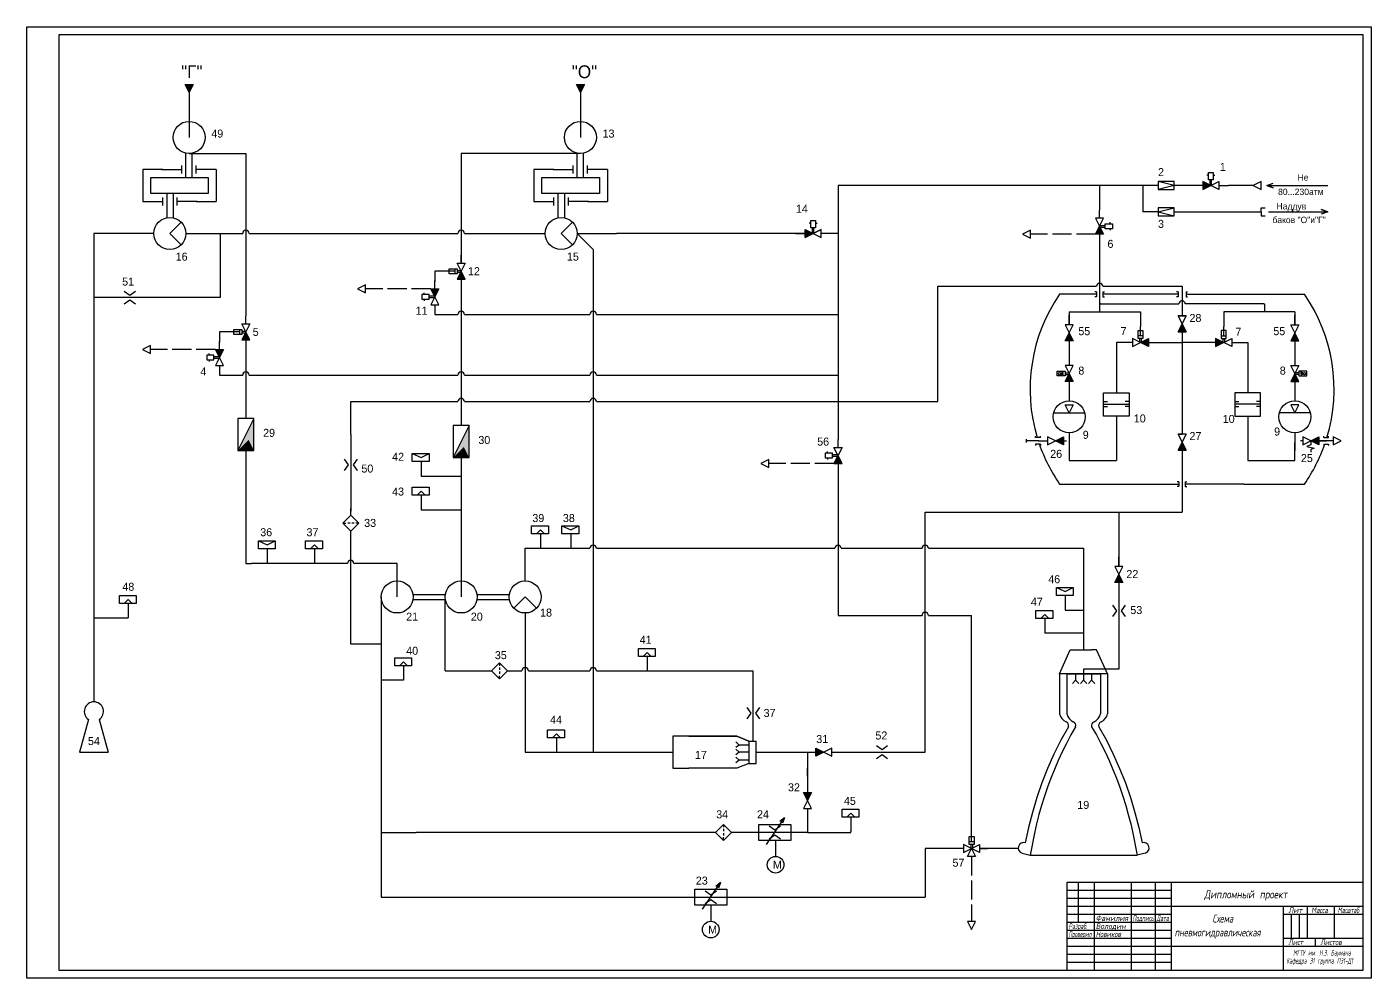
# Model space of a CAD drawing. Extents: x 879 to 2210, y -5 to 589.
# Drawn here: x 879 to 1719, y -5 to 589 of the extents above; entities that cross this region are included whole.
import ezdxf

# ---------------------------------------------------------------- set-up
doc = ezdxf.new("R2010")
doc.units = 0
doc.header["$MEASUREMENT"] = 0
doc.linetypes.add('ACAD_ISO02W100', pattern=[15, 12, -3])
doc.layers.get('0').update_dxf_attribs({"color": 172, "linetype": 'CONTINUOUS'})
doc.layers.add('Рамка', color=42, linetype='CONTINUOUS')
doc.layers.add('Текст', color=242, linetype='CONTINUOUS')
doc.styles.add('5', font='txt.shx', dxfattribs={"width": 0.8, "oblique": 10, "height": 5})

# ---------------------------------------------------------------- blocks, each defined once
blk = doc.blocks.new('*U37')
at = {"linetype": 'Continuous'}
for points in [[(259.67, 326.67), (263, 340), (253, 320)], [(259.67, 326.67), (263, 320), (263, 340)], [(259.67, 326.67), (253, 320), (263, 320)]]:
    blk.add_solid(points, dxfattribs=at)
blk = doc.blocks.new('*U35')
at = {"linetype": 'Continuous'}
for points in [[(125.17, 331.17), (128.5, 344.5), (118.5, 324.5)], [(125.17, 331.17), (128.5, 324.5), (128.5, 344.5)], [(125.17, 331.17), (118.5, 324.5), (128.5, 324.5)]]:
    blk.add_solid(points, dxfattribs=at)
blk = doc.blocks.new('*U34')
at = {"linetype": 'Continuous'}
for points in [[(107, 385.83), (109.5, 387.5), (104.5, 387.5)], [(107, 385.83), (104.5, 387.5), (107, 382.5)], [(107, 385.83), (107, 382.5), (109.5, 387.5)]]:
    blk.add_solid(points, dxfattribs=at)
blk = doc.blocks.new('*U36')
at = {"linetype": 'Continuous'}
for points in [[(123.5, 401.83), (126, 403.5), (121, 403.5)], [(123.5, 401.83), (121, 403.5), (123.5, 398.5)], [(123.5, 401.83), (123.5, 398.5), (126, 403.5)]]:
    blk.add_solid(points, dxfattribs=at)
blk = doc.blocks.new('*U19')
at = {"linetype": 'Continuous'}
for points in [[(474.5, 109.33), (477, 111), (472, 111)], [(474.5, 109.33), (472, 111), (474.5, 106)], [(474.5, 109.33), (474.5, 106), (477, 111)]]:
    blk.add_solid(points, dxfattribs=at)
blk = doc.blocks.new('*U16')
at = {"linetype": 'Continuous'}
for points in [[(669, 200.17), (669, 203.5), (666.5, 198.5)], [(669, 200.17), (671.5, 198.5), (669, 203.5)], [(669, 200.17), (666.5, 198.5), (671.5, 198.5)]]:
    blk.add_solid(points, dxfattribs=at)
blk = doc.blocks.new('*U38')
at = {"linetype": 'Continuous'}
for points in [[(474.67, 460), (478, 460), (473, 462.5)], [(474.67, 460), (473, 462.5), (473, 457.5)], [(474.67, 460), (473, 457.5), (478, 460)]]:
    blk.add_solid(points, dxfattribs=at)
blk = doc.blocks.new('*U14')
at = {"linetype": 'Continuous'}
for points in [[(638, 394.67), (638, 398), (635.5, 393)], [(638, 394.67), (640.5, 393), (638, 398)], [(638, 394.67), (635.5, 393), (640.5, 393)]]:
    blk.add_solid(points, dxfattribs=at)
blk = doc.blocks.new('*U0')
at = {"linetype": 'Continuous'}
for points in [[(632.83, 330.5), (634.5, 333), (629.5, 330.5)], [(632.83, 330.5), (629.5, 330.5), (634.5, 328)], [(632.83, 330.5), (634.5, 328), (634.5, 333)]]:
    blk.add_solid(points, dxfattribs=at)
blk = doc.blocks.new('*U15')
at = {"linetype": 'Continuous'}
for points in [[(685.83, 392), (687.5, 394.5), (682.5, 392)], [(685.83, 392), (682.5, 392), (687.5, 389.5)], [(685.83, 392), (687.5, 389.5), (687.5, 394.5)]]:
    blk.add_solid(points, dxfattribs=at)
blk = doc.blocks.new('*U39')
at = {"linetype": 'Continuous'}
for points in [[(657, 467.83), (659.5, 469.5), (654.5, 469.5)], [(657, 467.83), (654.5, 469.5), (657, 464.5)], [(657, 467.83), (657, 464.5), (659.5, 469.5)]]:
    blk.add_solid(points, dxfattribs=at)
blk = doc.blocks.new('*U7')
at = {"linetype": 'Continuous'}
for points in [[(779, 394.67), (779, 398), (776.5, 393)], [(779, 394.67), (781.5, 393), (779, 398)], [(779, 394.67), (776.5, 393), (781.5, 393)]]:
    blk.add_solid(points, dxfattribs=at)
blk = doc.blocks.new('*U5')
at = {"linetype": 'Continuous'}
for points in [[(731.17, 392), (729.5, 394.5), (729.5, 389.5)], [(731.17, 392), (734.5, 392), (729.5, 394.5)], [(731.17, 392), (729.5, 389.5), (734.5, 392)]]:
    blk.add_solid(points, dxfattribs=at)
blk = doc.blocks.new('*U1')
at = {"linetype": 'Continuous'}
for points in [[(792.33, 330.5), (794, 333), (789, 330.5)], [(792.33, 330.5), (789, 330.5), (794, 328)], [(792.33, 330.5), (794, 328), (794, 333)]]:
    blk.add_solid(points, dxfattribs=at)
blk = doc.blocks.new('*U4')
at = {"linetype": 'Continuous'}
for points in [[(708.5, 400.17), (708.5, 403.5), (706, 398.5)], [(708.5, 400.17), (711, 398.5), (708.5, 403.5)], [(708.5, 400.17), (706, 398.5), (711, 398.5)]]:
    blk.add_solid(points, dxfattribs=at)
blk = doc.blocks.new('*U13')
at = {"linetype": 'Continuous'}
for points in [[(708.5, 400.17), (708.5, 403.5), (706, 398.5)], [(708.5, 400.17), (711, 398.5), (708.5, 403.5)], [(708.5, 400.17), (706, 398.5), (711, 398.5)]]:
    blk.add_solid(points, dxfattribs=at)
blk = doc.blocks.new('*U45')
at = {"linetype": 'Continuous'}
for points in [[(88, 551.33), (90.5, 553), (85.5, 553)], [(88, 551.33), (85.5, 553), (88, 548)], [(88, 551.33), (88, 548), (90.5, 553)]]:
    blk.add_solid(points, dxfattribs=at)
blk = doc.blocks.new('*U40')
at = {"linetype": 'Continuous'}
for points in [[(723.17, 490), (721.5, 492.5), (721.5, 487.5)], [(723.17, 490), (726.5, 490), (721.5, 492.5)], [(723.17, 490), (721.5, 487.5), (726.5, 490)]]:
    blk.add_solid(points, dxfattribs=at)
blk = doc.blocks.new('*U6')
at = {"linetype": 'Continuous'}
for points in [[(779, 369.17), (779, 372.5), (776.5, 367.5)], [(779, 369.17), (781.5, 367.5), (779, 372.5)], [(779, 369.17), (776.5, 367.5), (781.5, 367.5)]]:
    blk.add_solid(points, dxfattribs=at)
blk = doc.blocks.new('*U12')
at = {"linetype": 'Continuous'}
for points in [[(638, 369.17), (638, 372.5), (635.5, 367.5)], [(638, 369.17), (640.5, 367.5), (638, 372.5)], [(638, 369.17), (635.5, 367.5), (640.5, 367.5)]]:
    blk.add_solid(points, dxfattribs=at)

msp = doc.modelspace()

# ---------------------------------------------------------------- linework, layer by layer
for p, q in [((977.67, 553), (982.67, 553)), ((980.17, 548), (977.67, 553)), ((982.67, 553), (980.17, 548)), ((980.17, 548), (980.17, 544)), ((1224.67, 548), (1222.17, 553)), ((1222.17, 553), (1227.17, 553)), ((1227.17, 553), (1224.67, 548)), ((1224.67, 548), (1224.67, 520)), ((980.17, 544), (980.17, 530.5)), ((980.17, 530.5), (980.17, 520)), ((978.17, 495), (978.17, 510.2)), ((980.17, 510), (1015.67, 510)), ((982.17, 495), (982.17, 510.2)), ((1015.67, 510), (1015.67, 445)), ((1150.17, 510), (1150.17, 441.39)), ((1224.67, 510), (1150.17, 510)), ((1222.67, 495), (1222.67, 510.2)), ((1226.67, 495), (1226.67, 510.2)), ((951.17, 500), (951.17, 480)), ((963.67, 500), (951.17, 500)), ((963.17, 500), (975.67, 500)), ((975.67, 497.5), (975.67, 502.5)), ((984.67, 497.5), (984.67, 502.5)), ((997.17, 500), (984.67, 500)), ((997.17, 500), (997.17, 480)), ((1208.17, 500), (1195.67, 500)), ((1195.67, 500), (1195.67, 480)), ((1207.67, 500), (1220.17, 500)), ((1220.17, 497.5), (1220.17, 502.5)), ((1229.17, 497.5), (1229.17, 502.5)), ((1241.67, 500), (1229.17, 500)), ((1241.67, 500), (1241.67, 480)), ((1617.17, 496.5), (1616.17, 496.5)), ((1617.17, 493.5), (1617.17, 498)), ((1617.17, 498), (1620.17, 498)), ((1620.17, 498), (1620.17, 493.5)), ((1620.17, 496.5), (1621.17, 496.5)), ((956.17, 495), (982.17, 495)), ((956.17, 485), (956.17, 495)), ((982.17, 495), (992.17, 495)), ((992.17, 495), (992.17, 485)), ((1200.67, 485), (1200.67, 495)), ((1200.67, 495), (1226.67, 495)), ((1226.67, 495), (1236.67, 495)), ((1236.67, 495), (1236.67, 485)), ((1385.67, 490), (1385.67, 331.31)), ((1576.67, 490), (1385.67, 490)), ((1549.17, 490), (1549.17, 474.5)), ((1585.67, 490), (1576.17, 490)), ((1576.17, 490), (1576.17, 473.5)), ((1595.67, 490), (1585.67, 492.5)), ((1585.67, 492.5), (1585.67, 487.5)), ((1595.67, 492.5), (1585.67, 492.5)), ((1595.67, 490), (1585.67, 487.5)), ((1585.67, 487.5), (1595.67, 487.5)), ((1595.67, 490), (1595.67, 492.5)), ((1595.67, 487.5), (1595.67, 490)), ((1609.17, 490), (1595.67, 490)), ((1613.67, 490), (1608.67, 490)), ((1613.67, 492.5), (1613.67, 487.5)), ((1613.67, 487.5), (1623.67, 492.5)), ((1623.67, 487.5), (1613.67, 492.5)), ((1619.17, 493.5), (1617.17, 493.5)), ((1618.17, 490.25), (1618.17, 493.5)), ((1619.17, 490.25), (1619.17, 493.5)), ((1620.17, 493.5), (1619.17, 493.5)), ((1623.67, 492.5), (1623.67, 487.5)), ((1623.67, 490), (1629.67, 490)), ((1645.17, 490), (1629.67, 490)), ((1650.17, 492.5), (1645.17, 490)), ((1645.17, 490), (1650.17, 487.5)), ((1650.17, 487.5), (1650.17, 492.5)), ((1653.67, 490), (1657.67, 491.5)), ((1653.67, 490), (1657.67, 488.5)), ((1657.67, 488.5), (1653.67, 490)), ((1653.67, 490), (1691.67, 490)), ((951.17, 480), (963.67, 480)), ((992.17, 485), (956.17, 485)), ((963.67, 477.5), (963.67, 482.5)), ((966.17, 485), (966.17, 469.8)), ((970.17, 485), (970.17, 469.8)), ((972.67, 477.5), (972.67, 482.5)), ((985.17, 480), (972.67, 480)), ((984.67, 480), (997.17, 480)), ((1195.67, 480), (1208.17, 480)), ((1236.67, 485), (1200.67, 485)), ((1208.17, 477.5), (1208.17, 482.5)), ((1210.67, 485), (1210.67, 469.8)), ((1214.67, 485), (1214.67, 469.8)), ((1217.17, 477.5), (1217.17, 482.5)), ((1229.67, 480), (1217.17, 480)), ((1229.17, 480), (1241.67, 480)), ((1549.17, 469.5), (1549.17, 474.5)), ((1585.67, 473.5), (1576.17, 473.5)), ((1595.67, 476), (1585.67, 476)), ((1585.67, 476), (1585.67, 473.5)), ((1585.67, 473.5), (1595.67, 476)), ((1585.67, 473.5), (1585.67, 471)), ((1585.67, 473.5), (1595.67, 471)), ((1585.67, 471), (1595.67, 471)), ((1595.67, 471), (1595.67, 476)), ((1595.67, 473.5), (1650.17, 473.5)), ((1650.17, 473.5), (1650.17, 476)), ((1650.17, 476), (1652.67, 476)), ((1650.17, 473.5), (1650.17, 471)), ((1650.17, 471), (1652.67, 471)), ((1654.67, 473.5), (1691.67, 473.5)), ((1687.67, 475), (1691.67, 473.5)), ((1691.67, 473.5), (1687.67, 475)), ((1691.67, 473.5), (1687.67, 472)), ((968.17, 460), (975.24, 467.07)), ((1212.67, 460), (1219.74, 467.07)), ((1365.17, 457.5), (1375.17, 462.5)), ((1365.17, 462.5), (1365.17, 457.5)), ((1365.17, 457.5), (1365.17, 462.5)), ((1365.17, 462.5), (1375.17, 457.5)), ((1375.17, 462.5), (1365.17, 457.5)), ((1368.67, 466.5), (1367.67, 466.5)), ((1368.67, 468), (1371.67, 468)), ((1368.67, 463.5), (1368.67, 468)), ((1370.67, 463.5), (1368.67, 463.5)), ((1369.67, 460.25), (1369.67, 463.5)), ((1371.67, 463.5), (1370.67, 463.5)), ((1370.67, 460.25), (1370.67, 463.5)), ((1371.67, 468), (1371.67, 463.5)), ((1371.67, 466.5), (1372.67, 466.5)), ((1375.17, 457.5), (1375.17, 462.5)), ((1506, 462), (1501, 459.5)), ((1506, 457), (1506, 462)), ((1546.67, 459.5), (1551.67, 469.5)), ((1546.67, 469.5), (1551.67, 459.5)), ((1551.67, 469.5), (1546.67, 469.5)), ((1549.42, 465), (1552.67, 465)), ((1549.42, 464), (1552.67, 464)), ((1552.67, 466), (1557.17, 466)), ((1552.67, 464), (1552.67, 466)), ((1552.67, 463), (1552.67, 464)), ((1557.17, 463), (1552.67, 463)), ((1555.67, 466), (1555.67, 467)), ((1555.67, 463), (1555.67, 462)), ((1557.17, 466), (1557.17, 463)), ((920.67, 460), (920.67, 442.5)), ((958.17, 460), (920.67, 460)), ((968.17, 460), (975.24, 452.93)), ((978.17, 460), (1002.67, 460)), ((999.67, 460), (999.67, 420)), ((1002.67, 460), (1013.67, 460)), ((1017.67, 460), (1022.17, 460)), ((1022.17, 460), (1148.17, 460)), ((1152.17, 460), (1202.67, 460)), ((1152.17, 460), (1156.67, 460)), ((1212.67, 460), (1219.74, 452.93)), ((1222.67, 460), (1232.67, 450)), ((1222.67, 460), (1247.17, 460)), ((1349.17, 460), (1247.17, 460)), ((1359.17, 460), (1348.67, 460)), ((1365.17, 460), (1359.17, 460)), ((1359.17, 460), (1365.17, 460)), ((1385.67, 460), (1375.17, 460)), ((1501, 459.5), (1506, 457)), ((1551.67, 459.5), (1546.67, 459.5)), ((1549.17, 459.5), (1549.17, 453.5)), ((1015.67, 445.5), (1015.67, 408.5)), ((1150.17, 441.39), (1150.17, 446.39)), ((1232.67, 450), (1232.67, 184)), ((1549.17, 453.5), (1549.17, 411)), ((920.67, 442.5), (920.67, 414.5)), ((1142.67, 437.89), (1147.67, 437.89)), ((1142.67, 434.89), (1142.67, 437.89)), ((1146.17, 437.89), (1146.17, 434.89)), ((1152.67, 431.39), (1147.67, 441.39)), ((1152.67, 441.39), (1147.67, 431.39)), ((1147.67, 441.39), (1152.67, 441.39)), ((1147.67, 437.89), (1147.67, 434.89)), ((1147.67, 436.89), (1149.92, 436.89)), ((1140.17, 436.39), (1133.67, 436.39)), ((1133.67, 436.39), (1133.67, 429.89)), ((1133.67, 425.39), (1133.67, 430.39)), ((1146.17, 436.39), (1140.17, 436.39)), ((1147.67, 434.89), (1142.67, 434.89)), ((1147.67, 435.89), (1149.92, 435.89)), ((1147.67, 431.39), (1152.67, 431.39)), ((1150.17, 431.39), (1150.17, 428.5)), ((1150.17, 428.5), (1150.17, 340)), ((921.67, 420), (920.67, 420)), ((999.67, 420), (921.17, 420)), ((939.67, 424), (943.17, 421.5)), ((943.17, 421.5), (946.67, 424)), ((1090.5, 427.89), (1085.5, 425.39)), ((1085.5, 425.39), (1090.5, 422.89)), ((1090.5, 422.89), (1090.5, 427.89)), ((1125.67, 421.89), (1125.67, 418.89)), ((1130.17, 421.89), (1125.67, 421.89)), ((1127.17, 421.89), (1127.17, 422.89)), ((1130.17, 419.89), (1130.17, 421.89)), ((1133.42, 420.89), (1130.17, 420.89)), ((1136.17, 415.39), (1131.17, 425.39)), ((1136.17, 425.39), (1131.17, 415.39)), ((1131.17, 425.39), (1136.17, 425.39)), ((1448.07, 427), (1471.17, 427)), ((1448.07, 355), (1448.07, 427)), ((1471.17, 427), (1547.17, 427)), ((1547.17, 422), (1524.17, 422)), ((1547.17, 423.5), (1546.17, 423.5)), ((1547.17, 420.5), (1546.17, 420.5)), ((1547.17, 423.5), (1547.17, 420.5)), ((1551.17, 427), (1600.67, 427)), ((1551.17, 423.5), (1552.17, 423.5)), ((1551.17, 423.5), (1551.17, 420.5)), ((1598.17, 422), (1551.17, 422)), ((1551.17, 420.5), (1552.17, 420.5)), ((1598.17, 423.5), (1597.17, 423.5)), ((1598.17, 420.5), (1597.17, 420.5)), ((1598.17, 423.5), (1598.17, 420.5)), ((1600.67, 427), (1600.67, 408.5)), ((1603.17, 423.5), (1603.17, 420.5)), ((1603.17, 423.5), (1604.17, 423.5)), ((1603.17, 422), (1650.17, 422)), ((1603.17, 420.5), (1604.17, 420.5)), ((1649.67, 422), (1656.67, 422)), ((1654.17, 422), (1677.17, 422)), ((920.67, 414.5), (920.67, 361)), ((939.67, 416), (943.17, 418.5)), ((943.17, 418.5), (946.67, 416)), ((1125.67, 418.89), (1130.17, 418.89)), ((1127.17, 418.89), (1127.17, 417.89)), ((1130.17, 418.89), (1130.17, 419.89)), ((1133.42, 419.89), (1130.17, 419.89)), ((1131.17, 415.39), (1136.17, 415.39)), ((1133.67, 415.39), (1133.67, 409.39)), ((1549.67, 416), (1549.17, 416)), ((1549.67, 416), (1598.67, 416)), ((1651.67, 416), (1602.67, 416)), ((1651.67, 416), (1652.17, 416)), ((1652.17, 416), (1652.17, 411)), ((1013.17, 403.5), (1018.17, 403.5)), ((1018.17, 403.5), (1013.17, 393.5)), ((1018.17, 393.5), (1013.17, 403.5)), ((1015.67, 403.5), (1015.67, 408.5)), ((1133.67, 409.39), (1148.17, 409.39)), ((1152.17, 409.39), (1230.67, 409.39)), ((1234.67, 409.39), (1349.52, 409.39)), ((1349.52, 409.39), (1385.67, 409.39)), ((1530.17, 411), (1530.17, 403)), ((1530.17, 411), (1574.67, 411)), ((1530.17, 403), (1530.17, 409)), ((1574.67, 411), (1574.67, 402)), ((1603.17, 398.5), (1598.17, 408.5)), ((1598.17, 408.5), (1603.17, 408.5)), ((1603.17, 408.5), (1598.17, 398.5)), ((1598.17, 408.5), (1603.17, 398.5)), ((1603.17, 408.5), (1598.17, 408.5)), ((1598.17, 398.5), (1603.17, 408.5)), ((1671.17, 411), (1626.67, 411)), ((1626.67, 411), (1626.67, 402)), ((1671.17, 411), (1671.17, 403)), ((1671.17, 403), (1671.17, 409)), ((999.17, 398.5), (999.17, 392)), ((1005.67, 398.5), (999.17, 398.5)), ((1011.67, 398.5), (1005.67, 398.5)), ((1008.17, 397), (1008.17, 400)), ((1008.17, 400), (1013.17, 400)), ((1013.17, 397), (1008.17, 397)), ((1011.67, 400), (1011.67, 397)), ((1013.17, 400), (1013.17, 397)), ((1013.17, 399), (1015.42, 399)), ((1013.17, 398), (1015.42, 398)), ((1527.67, 393), (1532.67, 403)), ((1532.67, 403), (1527.67, 403)), ((1527.67, 403), (1532.67, 393)), ((1573.17, 394.5), (1573.17, 399.5)), ((1573.17, 399.5), (1576.17, 399.5)), ((1576.17, 396), (1573.17, 396)), ((1574.67, 396), (1574.67, 402)), ((1576.17, 399.5), (1576.17, 394.5)), ((1598.17, 398.5), (1603.17, 398.5)), ((1603.17, 398.5), (1598.17, 398.5)), ((1600.67, 398.5), (1600.67, 371.5)), ((1600.67, 398.5), (1600.67, 371.5)), ((1625.17, 399.5), (1625.17, 394.5)), ((1628.17, 399.5), (1625.17, 399.5)), ((1625.17, 396), (1628.17, 396)), ((1626.67, 396), (1626.67, 402)), ((1628.17, 394.5), (1628.17, 399.5)), ((1673.67, 403), (1668.67, 393)), ((1668.67, 403), (1673.67, 403)), ((1673.67, 393), (1668.67, 403)), ((956, 390), (951, 387.5)), ((951, 387.5), (956, 385)), ((956, 385), (956, 390)), ((996.67, 387.5), (1001.67, 387.5)), ((1001.67, 387.5), (996.67, 377.5)), ((1001.67, 377.5), (996.67, 387.5)), ((999.17, 387.5), (999.17, 392.5)), ((1013.17, 393.5), (1018.17, 393.5)), ((1015.67, 393.5), (1015.67, 387.5)), ((1015.67, 387.5), (1015.67, 344.5)), ((1532.67, 393), (1527.67, 393)), ((1530.17, 393), (1530.17, 377.5)), ((1530.17, 393), (1530.17, 388)), ((1559.67, 392), (1559.67, 382)), ((1564.17, 392), (1559.67, 392)), ((1569.67, 392), (1563.67, 392)), ((1569.67, 394.5), (1569.67, 389.5)), ((1579.67, 389.5), (1569.67, 394.5)), ((1569.67, 389.5), (1579.67, 394.5)), ((1576.17, 394.5), (1573.17, 394.5)), ((1574.17, 394.5), (1574.17, 392.25)), ((1575.17, 394.5), (1575.17, 392.25)), ((1579.67, 394.5), (1579.67, 389.5)), ((1579.67, 392), (1600.67, 392)), ((1621.67, 392), (1600.67, 392)), ((1631.67, 389.5), (1621.67, 394.5)), ((1621.67, 389.5), (1631.67, 394.5)), ((1621.67, 394.5), (1621.67, 389.5)), ((1625.17, 394.5), (1628.17, 394.5)), ((1626.17, 394.5), (1626.17, 392.25)), ((1627.17, 394.5), (1627.17, 392.25)), ((1631.67, 394.5), (1631.67, 389.5)), ((1631.67, 392), (1637.67, 392)), ((1637.17, 392), (1641.67, 392)), ((1641.67, 392), (1641.67, 382)), ((1668.67, 393), (1673.67, 393)), ((1671.17, 393), (1671.17, 388)), ((1671.17, 393), (1671.17, 377.5)), ((995.67, 384), (991.17, 384)), ((991.17, 384), (991.17, 381)), ((991.17, 381), (995.67, 381)), ((992.67, 384), (992.67, 385)), ((992.67, 381), (992.67, 380)), ((995.67, 382), (995.67, 384)), ((998.92, 383), (995.67, 383)), ((998.92, 382), (995.67, 382)), ((995.67, 381), (995.67, 382)), ((1559.67, 382), (1559.67, 360.5)), ((1641.67, 382), (1641.67, 360.5)), ((996.67, 377.5), (1001.67, 377.5)), ((999.17, 377.5), (999.17, 371.5)), ((999.17, 371.5), (1013.67, 371.5)), ((1017.67, 371.5), (1021.67, 371.5)), ((1021.67, 371.5), (1053.67, 371.5)), ((1053.67, 371.5), (1114.17, 371.5)), ((1114.17, 371.5), (1148.17, 371.5)), ((1152.17, 371.5), (1230.67, 371.5)), ((1234.67, 371.5), (1267.17, 371.5)), ((1267.17, 371.5), (1298.67, 371.5)), ((1298.24, 371.5), (1349.52, 371.5)), ((1349.52, 371.5), (1385.67, 371.5)), ((1522.67, 374), (1527.67, 374)), ((1522.67, 371), (1522.67, 374)), ((1527.67, 371), (1522.67, 371)), ((1524.83, 372.76), (1526.67, 373.5)), ((1524.83, 372.24), (1526.67, 371.5)), ((1524.88, 372.5), (1526.67, 372.5)), ((1527.67, 377.5), (1532.67, 367.5)), ((1532.67, 377.5), (1527.67, 377.5)), ((1527.67, 367.5), (1532.67, 377.5)), ((1527.67, 374), (1527.67, 371)), ((1527.67, 373), (1529.92, 373)), ((1527.67, 372), (1529.92, 372)), ((1530.17, 372.5), (1530.17, 367.5)), ((1600.67, 371.5), (1600.67, 334.76)), ((1673.67, 367.5), (1668.67, 377.5)), ((1668.67, 377.5), (1673.67, 377.5)), ((1673.67, 377.5), (1668.67, 367.5)), ((1671.17, 372.5), (1671.17, 367.5)), ((1673.67, 373), (1671.42, 373)), ((1673.67, 372), (1671.42, 372)), ((1678.67, 374), (1673.67, 374)), ((1673.67, 374), (1673.67, 371)), ((1673.67, 371), (1678.67, 371)), ((1676.51, 372.76), (1674.67, 373.5)), ((1676.46, 372.5), (1674.67, 372.5)), ((1676.51, 372.24), (1674.67, 371.5)), ((1678.67, 371), (1678.67, 374)), ((920.67, 362), (920.67, 240.5)), ((1532.67, 367.5), (1527.67, 367.5)), ((1530.17, 367.5), (1530.17, 358)), ((1668.67, 367.5), (1673.67, 367.5)), ((1671.17, 367.5), (1671.17, 358)), ((1081.17, 355), (1109.67, 355)), ((1081.17, 350), (1081.17, 355)), ((1109.17, 355), (1148.17, 355)), ((1152.17, 355), (1164.17, 355)), ((1164.17, 355), (1230.67, 355)), ((1234.67, 355), (1267.17, 355)), ((1267.17, 355), (1302.67, 355)), ((1302.67, 355), (1310.17, 355)), ((1310.17, 355), (1330.67, 355)), ((1330.67, 355), (1349.52, 355)), ((1349.52, 355), (1436.17, 355)), ((1436.17, 355), (1448.07, 355)), ((1527.67, 353), (1532.67, 353)), ((1530.17, 348), (1527.67, 353)), ((1530.17, 358), (1530.17, 355.5)), ((1532.67, 353), (1530.17, 348)), ((1551.67, 355), (1554.17, 355)), ((1551.67, 353.5), (1567.67, 353.5)), ((1567.67, 355), (1565.17, 355)), ((1633.67, 355), (1636.17, 355)), ((1649.67, 353.5), (1633.67, 353.5)), ((1649.67, 355), (1647.17, 355)), ((1673.67, 353), (1668.67, 353)), ((1668.67, 353), (1671.17, 348)), ((1671.17, 358), (1671.17, 355.5)), ((1671.17, 348), (1673.67, 353)), ((1015.67, 344.5), (1010.67, 344.5)), ((1010.67, 344.5), (1010.67, 324.5)), ((1020.67, 344.5), (1010.67, 324.5)), ((1020.67, 344.5), (1015.67, 344.5)), ((1020.67, 324.5), (1020.67, 344.5)), ((1081.17, 334.5), (1081.17, 350)), ((1520.49, 348), (1539.85, 348)), ((1551.67, 352), (1554.17, 352)), ((1559.67, 346), (1559.67, 337)), ((1567.67, 352), (1565.17, 352)), ((1633.67, 352), (1636.17, 352)), ((1641.67, 346), (1641.67, 337)), ((1649.67, 352), (1647.17, 352)), ((1680.85, 348), (1661.49, 348)), ((1155.17, 340), (1145.17, 320)), ((1145.17, 340), (1145.17, 320)), ((1150.17, 340), (1145.17, 340)), ((1155.17, 340), (1150.17, 340)), ((1155.17, 320), (1155.17, 340)), ((1559.67, 337), (1559.67, 318.27)), ((1641.67, 337), (1641.67, 318.27)), ((1081.17, 334.5), (1081.17, 328.5)), ((1081.17, 333.5), (1081.17, 286.5)), ((1385.67, 326.31), (1385.67, 331.31)), ((1503.17, 331.5), (1503.17, 329.5)), ((1511.17, 330.5), (1503.17, 330.5)), ((1509.17, 332.5), (1509.17, 333.5)), ((1512.17, 332.5), (1509.17, 332.5)), ((1512.17, 328.5), (1509.17, 328.5)), ((1509.17, 328.5), (1509.17, 327.5)), ((1510.67, 330.5), (1516.67, 330.5)), ((1512.17, 332.5), (1512.17, 333.5)), ((1512.17, 328.5), (1512.17, 327.5)), ((1516.67, 328), (1526.67, 333)), ((1516.67, 333), (1516.67, 328)), ((1526.67, 328), (1516.67, 333)), ((1526.67, 333), (1526.67, 328)), ((1526.67, 330.5), (1528.49, 330.5)), ((1530.17, 335.5), (1530.17, 318.27)), ((1598.17, 324.76), (1603.17, 334.76)), ((1603.17, 334.76), (1598.17, 334.76)), ((1598.17, 334.76), (1603.17, 324.76)), ((1603.17, 334.76), (1598.17, 324.76)), ((1598.17, 334.76), (1600.67, 334.76)), ((1603.17, 324.76), (1598.17, 334.76)), ((1600.67, 329.76), (1600.67, 306.5)), ((1600.67, 329.76), (1600.67, 306.5)), ((1671.17, 335.5), (1671.17, 324.5)), ((1671.17, 324.5), (1671.17, 329.5)), ((1676.17, 330.5), (1674.67, 330.5)), ((1686.17, 328), (1676.17, 333)), ((1676.17, 333), (1676.17, 328)), ((1676.17, 328), (1686.17, 333)), ((1681.17, 328), (1678.67, 327)), ((1681.17, 330.5), (1681.17, 328)), ((1686.17, 333), (1686.17, 328)), ((1686.17, 330.5), (1691.17, 330.5)), ((1690.67, 330.5), (1686.67, 330.5)), ((1689.17, 332.5), (1689.17, 333.5)), ((1689.17, 332.5), (1692.17, 332.5)), ((1689.17, 328.5), (1689.17, 327.5)), ((1689.17, 328.5), (1692.17, 328.5)), ((1695.17, 330.5), (1690.67, 330.5)), ((1692.17, 332.5), (1692.17, 333.5)), ((1692.17, 328.5), (1692.17, 327.5)), ((1700.17, 330.5), (1695.17, 333)), ((1695.17, 333), (1695.17, 328)), ((1695.17, 328), (1700.17, 330.5)), ((1010.67, 324.5), (1020.67, 324.5)), ((1015.67, 324.5), (1015.67, 254)), ((1119.67, 322.5), (1125.17, 320)), ((1125.17, 320), (1130.17, 322.5)), ((1145.17, 320), (1155.17, 320)), ((1150.17, 320), (1150.17, 286)), ((1382.17, 322.81), (1377.67, 322.81)), ((1377.67, 322.81), (1377.67, 319.81)), ((1377.67, 319.81), (1382.17, 319.81)), ((1379.17, 322.81), (1379.17, 323.81)), ((1379.17, 319.81), (1379.17, 318.81)), ((1382.17, 320.81), (1382.17, 322.81)), ((1385.42, 321.81), (1382.17, 321.81)), ((1385.42, 320.81), (1382.17, 320.81)), ((1382.17, 319.81), (1382.17, 320.81)), ((1383.17, 326.31), (1388.17, 326.31)), ((1388.17, 326.31), (1383.17, 316.31)), ((1388.17, 316.31), (1383.17, 326.31)), ((1603.17, 324.76), (1598.17, 324.76)), ((1598.17, 324.76), (1603.17, 324.76)), ((1671.17, 318.27), (1671.17, 324.5)), ((1678.67, 327), (1683.17, 326)), ((1683.17, 326), (1681.17, 325)), ((1681.17, 325), (1681.17, 323.5)), ((1077.17, 319), (1079.67, 315.5)), ((1079.67, 315.5), (1077.17, 312)), ((1085.17, 319), (1082.67, 315.5)), ((1082.67, 315.5), (1085.17, 312)), ((1125.17, 317.5), (1125.17, 308.5)), ((1342.5, 318.81), (1337.5, 316.31)), ((1337.5, 316.31), (1342.5, 313.81)), ((1342.5, 313.81), (1342.5, 318.81)), ((1383.17, 316.31), (1388.17, 316.31)), ((1385.67, 316.31), (1385.67, 310.31)), ((1530.17, 318.27), (1536.17, 318.27)), ((1536.17, 318.27), (1559.67, 318.27)), ((1641.67, 318.27), (1671.17, 318.27)), ((1125.17, 308.5), (1150.17, 308.5)), ((1385.67, 310.31), (1385.67, 221.38)), ((1524.17, 303.5), (1558.17, 303.5)), ((1558.17, 303.5), (1598.67, 303.5)), ((1598.67, 305), (1597.67, 305)), ((1598.67, 305), (1598.67, 302)), ((1600.67, 307), (1600.67, 286.04)), ((1602.67, 305), (1602.67, 302)), ((1602.67, 305), (1603.67, 305)), ((1639.17, 303.5), (1602.67, 303.5)), ((1639.17, 303.5), (1677.17, 303.5)), ((1122.67, 296.5), (1125.17, 299)), ((1127.67, 296.5), (1125.17, 299)), ((1125.17, 296.5), (1125.17, 287.5)), ((1598.67, 302), (1597.67, 302)), ((1602.67, 302), (1603.67, 302)), ((1081.17, 284), (1081.17, 288.5)), ((1125.17, 287.5), (1150.17, 287.5)), ((1150.17, 286), (1150.17, 233)), ((1440.17, 286.04), (1471.17, 286.04)), ((1440.17, 162), (1440.17, 286.04)), ((1471.17, 286.04), (1600.67, 286.04)), ((1561.17, 286.04), (1561.17, 252.04)), ((1076.17, 279), (1081.17, 284)), ((1081.17, 274), (1076.17, 279)), ((1076.17, 279), (1078.14, 279)), ((1080.74, 279), (1079.27, 279)), ((1081.17, 284), (1086.17, 279)), ((1086.17, 279), (1081.17, 274)), ((1083.36, 279), (1081.88, 279)), ((1086.17, 279), (1084.4, 279)), ((1213.17, 277.4), (1218.67, 274.9)), ((1218.67, 274.9), (1223.67, 277.4)), ((1081.17, 203.5), (1081.17, 274)), ((1197.17, 272.4), (1199.67, 274.9)), ((1202.17, 272.4), (1199.67, 274.9)), ((1199.67, 272.4), (1199.67, 263.4)), ((1218.67, 272.4), (1218.67, 263.4)), ((1023.5, 268), (1029, 265.5)), ((1029, 265.5), (1034, 268)), ((1029, 263), (1029, 254)), ((1056, 263), (1058.5, 265.5)), ((1061, 263), (1058.5, 265.5)), ((1058.5, 263), (1058.5, 254)), ((1190.17, 263.4), (1230.67, 263.4)), ((1190.17, 243), (1190.17, 263.4)), ((1234.67, 263.4), (1383.67, 263.4)), ((1387.67, 263.4), (1438.17, 263.4)), ((1442.17, 263.4), (1447.17, 263.4)), ((1447.17, 263.4), (1473.41, 263.4)), ((1471.17, 263.4), (1539.17, 263.4)), ((1539.17, 263.4), (1539.17, 200)), ((1015.67, 254), (1019.17, 254)), ((1079.17, 254), (1019.17, 254)), ((1110.17, 254), (1083.17, 254)), ((1110.17, 233), (1110.17, 254)), ((1558.67, 242.04), (1563.67, 252.04)), ((1563.67, 252.04), (1558.67, 252.04)), ((1558.67, 252.04), (1563.67, 242.04)), ((1561.17, 252.04), (1561.17, 258.04)), ((920.67, 240.5), (920.67, 167.5)), ((1522.17, 238.82), (1527.67, 236.32)), ((1527.67, 236.32), (1532.67, 238.82)), ((1563.67, 242.04), (1558.67, 242.04)), ((1561.17, 242.04), (1561.17, 193.5)), ((939.67, 229), (942.17, 231.5)), ((944.67, 229), (942.17, 231.5)), ((942.17, 229), (942.17, 220)), ((1100.17, 233), (1100.17, 197.5)), ((1120.06, 234.5), (1140.28, 234.5)), ((1120.06, 231.5), (1140.28, 231.5)), ((1140.28, 186.84), (1140.28, 231.5)), ((1160.06, 234.5), (1180.28, 234.5)), ((1160.06, 231.5), (1180.28, 231.5)), ((1190.17, 233), (1183.1, 225.93)), ((1190.17, 233), (1197.24, 225.93)), ((1527.67, 233.82), (1527.67, 224.82)), ((1557.17, 227.91), (1559.67, 224.41)), ((1565.17, 227.91), (1562.67, 224.41)), ((920.67, 220), (942.17, 220)), ((1190.17, 223), (1190.17, 194)), ((1385.67, 221.38), (1438.17, 221.38)), ((1442.17, 221.38), (1469.17, 221.38)), ((1469.17, 80), (1469.17, 221.38)), ((1512.37, 219.5), (1514.87, 222)), ((1517.37, 219.5), (1514.87, 222)), ((1514.87, 219.5), (1514.87, 210.5)), ((1527.67, 224.82), (1539.17, 224.82)), ((1559.67, 224.41), (1557.17, 220.91)), ((1562.67, 224.41), (1565.17, 220.91)), ((1539.17, 210.5), (1514.87, 210.5)), ((1100.17, 203.5), (1081.17, 203.5)), ((1100.17, 197.5), (1100.17, 86)), ((1190.17, 194), (1190.17, 136)), ((1263.93, 195.84), (1266.43, 198.34)), ((1268.93, 195.84), (1266.43, 198.34)), ((1266.43, 195.84), (1266.43, 186.84)), ((1524.17, 185), (1530.67, 200)), ((1530.67, 200), (1534.67, 200)), ((1534.17, 200), (1544.17, 200)), ((1547.17, 200), (1544.17, 200)), ((1554.17, 185), (1547.17, 200)), ((1561.17, 193.5), (1561.17, 188)), ((1111.67, 190), (1114.17, 192.5)), ((1116.67, 190), (1114.17, 192.5)), ((1114.17, 190), (1114.17, 181)), ((1140.28, 186.84), (1169.17, 186.84)), ((1169.17, 186.84), (1174.17, 191.84)), ((1174.17, 181.84), (1169.17, 186.84)), ((1174.17, 191.84), (1179.17, 186.84)), ((1174.17, 191.84), (1174.17, 190.07)), ((1174.17, 189.03), (1174.17, 187.55)), ((1179.17, 186.84), (1174.17, 181.84)), ((1174.17, 186.41), (1174.17, 184.94)), ((1179.17, 186.84), (1188.17, 186.84)), ((1192.17, 186.84), (1200.17, 186.84)), ((1200.17, 186.84), (1230.67, 186.84)), ((1234.67, 186.84), (1267.17, 186.84)), ((1267.17, 186.84), (1332.67, 186.84)), ((1332.67, 143), (1332.67, 186.84)), ((1524.17, 185), (1524.17, 162.5)), ((1554.17, 185), (1524.17, 185)), ((1528.67, 185), (1528.67, 160)), ((1529.17, 185), (1549.67, 185)), ((1534.17, 185), (1534.17, 181)), ((1539.17, 188), (1539.17, 181)), ((1539.67, 188), (1539.17, 188)), ((1561.17, 188), (1539.67, 188)), ((1544.17, 185), (1544.17, 181)), ((1549.67, 185), (1549.67, 160)), ((1554.17, 185), (1554.17, 162.5)), ((1114.17, 181), (1100.17, 181)), ((1174.17, 181.84), (1174.17, 183.81)), ((1232.67, 184.5), (1232.67, 136)), ((1534.17, 181), (1532.17, 179)), ((1534.17, 181), (1536.17, 179)), ((1539.17, 181), (1537.17, 179)), ((1539.17, 181), (1541.17, 179)), ((1544.17, 181), (1542.17, 179)), ((1544.17, 181), (1546.17, 179)), ((1328.67, 163.98), (1331.17, 160.48)), ((1331.17, 160.48), (1328.67, 156.98)), ((1336.67, 163.98), (1334.17, 160.48)), ((1334.17, 160.48), (1336.67, 156.98)), ((1440.17, 149), (1440.17, 162)), ((1524.17, 162.5), (1524.17, 160)), ((1554.17, 162.5), (1554.17, 160)), ((917.34, 156.51), (911.67, 136)), ((924, 156.51), (929.67, 136)), ((1207.17, 145), (1209.67, 147.5)), ((1212.17, 145), (1209.67, 147.5)), ((1209.67, 145), (1209.67, 136)), ((1282.43, 146), (1282.43, 126)), ((1292.43, 146), (1282.43, 146)), ((1322.43, 146), (1292.43, 146)), ((1292.43, 146), (1322.43, 146)), ((1329.93, 143), (1322.43, 146)), ((1322.43, 146), (1329.93, 143)), ((1329.93, 143), (1334.43, 143)), ((1329.93, 143), (1334.43, 143)), ((1329.93, 143), (1329.93, 129)), ((1334.43, 129), (1334.43, 143)), ((1440.17, 136), (1440.17, 149)), ((911.67, 136), (929.67, 136)), ((1190.17, 136), (1230.67, 136)), ((1230.67, 136), (1235.17, 136)), ((1234.67, 136), (1243.17, 136)), ((1241.17, 136), (1245.17, 136)), ((1245.17, 136), (1282.43, 136)), ((1323.93, 140.5), (1321.93, 142.5)), ((1323.93, 140.5), (1321.93, 139)), ((1323.93, 136), (1321.93, 138)), ((1323.93, 136), (1321.93, 134.5)), ((1329.93, 140.5), (1323.93, 140.5)), ((1329.93, 136), (1323.93, 136)), ((1334.43, 136), (1366.67, 136)), ((1366.67, 136), (1371.89, 136)), ((1366.67, 136), (1366.67, 121)), ((1381.89, 138.5), (1371.89, 133.5)), ((1371.89, 138.5), (1381.89, 133.5)), ((1371.89, 133.5), (1371.89, 138.5)), ((1372.97, 136), (1376.89, 136)), ((1381.89, 133.5), (1381.89, 138.5)), ((1381.89, 136), (1427.67, 136)), ((1413.17, 137.5), (1409.67, 140)), ((1413.17, 134.5), (1409.67, 132)), ((1416.67, 140), (1413.17, 137.5)), ((1416.67, 132), (1413.17, 134.5)), ((1427.67, 136), (1440.17, 136)), ((1282.43, 126), (1292.43, 126)), ((1322.43, 126), (1292.43, 126)), ((1323.93, 131), (1321.93, 133)), ((1323.93, 131), (1321.93, 129.5)), ((1329.93, 129), (1322.43, 126)), ((1329.93, 131), (1323.93, 131)), ((1329.93, 129), (1334.43, 129)), ((1366.67, 121), (1366.67, 126)), ((1366.67, 121.5), (1366.67, 113.5)), ((1364.17, 111), (1369.17, 111)), ((1369.17, 111), (1364.17, 101)), ((1369.17, 101), (1364.17, 111)), ((1366.67, 114), (1366.67, 108)), ((1364.17, 101), (1369.17, 101)), ((1366.67, 101), (1366.67, 86)), ((1341.06, 78.5), (1352.16, 95.15)), ((1352.16, 95.15), (1349.39, 92.8)), ((1352.16, 95.15), (1351.06, 91.69)), ((1391.17, 95.5), (1393.67, 98)), ((1396.17, 95.5), (1393.67, 98)), ((1393.67, 95.5), (1393.67, 86.5)), ((1100.17, 86), (1100.17, 54)), ((1100.17, 86), (1122.17, 86)), ((1309.17, 86), (1122.17, 86)), ((1309.17, 86), (1314.17, 91)), ((1314.17, 81), (1309.17, 86)), ((1314.17, 91), (1319.17, 86)), ((1314.17, 91), (1314.17, 89.23)), ((1314.17, 88.19), (1314.17, 86.72)), ((1319.17, 86), (1314.17, 81)), ((1314.17, 85.57), (1314.17, 84.1)), ((1366.67, 86), (1319.17, 86)), ((1336.17, 91), (1356.17, 91)), ((1336.17, 86), (1336.17, 91)), ((1336.17, 81), (1336.17, 86)), ((1342.67, 90), (1346.17, 87.5)), ((1342.67, 82), (1346.17, 84.5)), ((1346.17, 87.5), (1349.67, 90)), ((1346.17, 84.5), (1349.67, 82)), ((1356.17, 91), (1356.17, 81)), ((1366.67, 86), (1393.67, 86)), ((1393.67, 86), (1393.67, 86.5)), ((1314.17, 81), (1314.17, 82.97)), ((1356.17, 81), (1336.17, 81)), ((1346.67, 81), (1346.67, 71)), ((1440.17, 76), (1440.17, 45.5)), ((1464.17, 76), (1440.17, 76)), ((1464.17, 73.5), (1474.17, 78.5)), ((1474.17, 73.5), (1464.17, 78.5)), ((1464.17, 78.5), (1464.17, 73.5)), ((1466.67, 71), (1469.17, 76)), ((1467.67, 83.5), (1470.67, 83.5)), ((1467.67, 78.5), (1467.67, 83.5)), ((1470.67, 80), (1467.67, 80)), ((1470.67, 78.5), (1467.67, 78.5)), ((1468.67, 78.5), (1468.67, 76.25)), ((1469.17, 76), (1471.67, 71)), ((1469.67, 78.5), (1469.67, 76.25)), ((1470.67, 83.5), (1470.67, 78.5)), ((1474.17, 78.5), (1474.17, 73.5)), ((1498.17, 76), (1474.17, 76)), ((1474.17, 76), (1479.17, 76)), ((1471.67, 71), (1466.67, 71)), ((1500.67, 73), (1505.76, 71.73)), ((1505.76, 71.73), (1572.57, 71.73)), ((1577.67, 73), (1572.57, 71.73)), ((1100.17, 54), (1100.17, 45.5)), ((1296.17, 45.5), (1296.17, 50.5)), ((1296.17, 50.5), (1316.17, 50.5)), ((1301.06, 38), (1312.16, 54.65)), ((1312.16, 54.65), (1309.39, 52.3)), ((1312.16, 54.65), (1311.06, 51.19)), ((1316.17, 50.5), (1316.17, 40.5)), ((1100.17, 45.5), (1440.17, 45.5)), ((1296.17, 40.5), (1296.17, 45.5)), ((1302.67, 49.5), (1306.17, 47)), ((1302.67, 41.5), (1306.17, 44)), ((1306.17, 47), (1309.67, 49.5)), ((1306.17, 44), (1309.67, 41.5)), ((1316.17, 40.5), (1296.17, 40.5)), ((1306.17, 40.5), (1306.17, 30.5)), ((1466.67, 30.33), (1469.17, 25.33)), ((1471.67, 30.33), (1466.67, 30.33)), ((1469.17, 25.33), (1471.67, 30.33)), ((1301.17, 20), (1301.17, 20))]:
    msp.add_line(p, q)
at = {"linetype": 'ACAD_ISO02W100'}
for p, q in [((1546.67, 459.5), (1506, 459.5)), ((1131.17, 425.39), (1090.5, 425.39)), ((996.67, 387.5), (956, 387.5)), ((1383.17, 316.31), (1342.5, 316.31)), ((1469.17, 71), (1469.17, 30.33))]:
    msp.add_line(p, q, dxfattribs=at)
for points in [[(1551.67, 360.5), (1567.67, 360.5), (1567.67, 346), (1551.67, 346)], [(1649.67, 360.5), (1633.67, 360.5), (1633.67, 346), (1649.67, 346)], [(1119.67, 322.5), (1130.17, 322.5), (1130.17, 317.5), (1119.67, 317.5)], [(1119.67, 301.5), (1130.17, 301.5), (1130.17, 296.5), (1119.67, 296.5)], [(1194.17, 277.4), (1204.67, 277.4), (1204.67, 272.4), (1194.17, 272.4)], [(1213.17, 277.4), (1223.67, 277.4), (1223.67, 272.4), (1213.17, 272.4)], [(1023.5, 268), (1034, 268), (1034, 263), (1023.5, 263)], [(1053, 268), (1063.5, 268), (1063.5, 263), (1053, 263)], [(1522.17, 238.82), (1532.67, 238.82), (1532.67, 233.82), (1522.17, 233.82)], [(936.67, 234), (947.17, 234), (947.17, 229), (936.67, 229)], [(1509.37, 224.5), (1519.87, 224.5), (1519.87, 219.5), (1509.37, 219.5)], [(1108.67, 195), (1119.17, 195), (1119.17, 190), (1108.67, 190)], [(1260.93, 200.84), (1271.43, 200.84), (1271.43, 195.84), (1260.93, 195.84)], [(1204.17, 150), (1214.67, 150), (1214.67, 145), (1204.17, 145)], [(1388.17, 100.5), (1398.67, 100.5), (1398.67, 95.5), (1388.17, 95.5)]]:
    msp.add_lwpolyline(points, close=True)
at = {"flags": 128}
for points in [[(1529.67, 152), (1524.96, 143.52), (1520.62, 134.85), (1516.67, 125.97), (1513.1, 116.93), (1509.92, 107.73), (1507.12, 98.41), (1504.7, 89), (1502.67, 79.5)], [(1534.17, 152), (1531.23, 146.82), (1528.43, 141.56), (1525.77, 136.22), (1523.26, 130.81), (1520.9, 125.33), (1518.68, 119.78), (1516.6, 114.17), (1514.67, 108.52), (1512.89, 102.81), (1511.25, 97.06), (1509.75, 91.28), (1508.4, 85.46), (1506.12, 73.76), (1505.78, 71.73)]]:
    msp.add_lwpolyline(points, dxfattribs=at)
at = {"extrusion": (0, 0, -1), "flags": 128}
for points in [[(-1544.17, 152), (-1547.11, 146.82), (-1549.91, 141.56), (-1552.56, 136.22), (-1555.07, 130.81), (-1557.44, 125.33), (-1559.66, 119.78), (-1561.73, 114.17), (-1563.66, 108.52), (-1565.45, 102.81), (-1567.09, 97.06), (-1568.59, 91.28), (-1569.94, 85.46), (-1572.22, 73.76), (-1572.56, 71.73)], [(-1548.67, 152), (-1553.38, 143.52), (-1557.72, 134.85), (-1561.67, 125.97), (-1565.24, 116.93), (-1568.42, 107.73), (-1571.22, 98.41), (-1573.63, 89), (-1575.67, 79.5)]]:
    msp.add_lwpolyline(points, dxfattribs=at)
for centre, radius in [((980.17, 520), 10), ((1224.67, 520), 10), ((1224.67, 520), 10), ((968.17, 460), 10), ((1212.67, 460), 10), ((1524.17, 372.5), 0.707), ((1677.17, 372.5), 0.707), ((1530.17, 345.5), 10), ((1671.17, 345.5), 10), ((1110.17, 233), 10), ((1150.17, 233), 10), ((1190.17, 233), 10), ((1346.67, 65.81), 5.19), ((1306.17, 25.31), 5.19)]:
    msp.add_circle(centre, radius)
for centre, radius, start, end in [((1015.67, 460), 2, 0, 180), ((1150.17, 460), 2, 0, 180), ((1549.17, 427), 2, 0, 180), ((1609.8, 362.75), 104.13, 145.31895, 196.88825), ((1591.54, 362.75), 104.13, 343.11175, 34.68105), ((1600.67, 416), 2, 0, 180), ((1150.17, 409.39), 2, 0, 180), ((1232.67, 409.39), 2, 0, 180), ((1015.67, 371.5), 2, 0, 180), ((1150.17, 371.5), 2, 0, 180), ((1232.67, 371.5), 2, 0, 180), ((1150.17, 355), 2, 0, 180), ((1232.67, 355), 2, 0, 180), ((1609.8, 362.75), 104.13, 199.20323, 214.68105), ((1591.54, 362.75), 104.13, 325.31895, 340.79677), ((1232.67, 263.4), 2, 0, 180), ((1385.67, 263.4), 2, 0, 180), ((1440.17, 263.4), 2, 0, 180), ((1081.17, 254), 2, 0, 180), ((1440.17, 221.38), 2, 0, 180), ((1190.17, 186.84), 2, 0, 180), ((1232.67, 186.84), 2, 0, 180), ((920.67, 161.5), 6, 303.6848, 236.3152), ((1531.59, 161.83), 7.64, 193.88467, 243.43495), ((1536.09, 161.83), 7.64, 193.88467, 243.43495), ((1542.25, 161.83), 7.64, 296.56505, 346.11533), ((1546.75, 161.83), 7.64, 296.56505, 346.11533), ((1527.42, 152.75), 2.37, 341.56505, 71.56505), ((1531.92, 152.75), 2.37, 341.56505, 71.56505), ((1546.42, 152.75), 2.37, 108.43495, 198.43495), ((1550.92, 152.75), 2.37, 108.43495, 198.43495), ((1501.71, 76.24), 3.4, 73.58755, 252.20699), ((1576.63, 76.24), 3.4, 287.79301, 106.41245)]:
    msp.add_arc(centre, radius, start, end)
at = {"layer": 'Рамка'}
for p, q in [((878.81, 589), (1718.81, 589)), ((878.81, -5), (878.81, 589)), ((1718.81, 589), (1718.81, -5)), ((1713.81, 584), (898.81, 584)), ((898.81, 584), (898.81, 0)), ((1713.81, 0), (1713.81, 584)), ((1528.81, 55), (1713.81, 55)), ((1528.81, 0), (1528.81, 55)), ((1535.81, 55), (1535.81, 30)), ((1545.81, 55), (1545.81, 0)), ((1568.81, 55), (1568.81, 0)), ((1583.81, 55), (1583.81, 0)), ((1593.81, 55), (1593.81, 0)), ((1528.81, 50), (1593.81, 50)), ((1528.81, 45), (1593.81, 45)), ((1528.81, 40), (1713.81, 40)), ((1528.81, 35), (1593.81, 35)), ((1663.81, 40), (1663.81, 0)), ((1663.81, 35), (1713.81, 35)), ((1668.81, 35), (1668.81, 20)), ((1673.81, 35), (1673.81, 20)), ((1678.81, 40), (1678.81, 20)), ((1695.81, 40), (1695.81, 20)), ((1528.81, 30), (1593.81, 30)), ((1528.81, 25), (1593.81, 25)), ((1528.81, 20), (1593.81, 20)), ((1663.81, 20), (1713.81, 20)), ((1683.81, 20), (1683.81, 15)), ((1528.81, 15), (1713.81, 15)), ((1528.81, 10), (1593.81, 10)), ((1528.81, 5), (1593.81, 5)), ((1718.81, -5), (878.81, -5)), ((898.81, 0), (1713.81, 0))]:
    msp.add_line(p, q, dxfattribs=at)

# ---------------------------------------------------------------- block references
at = {"linetype": 'Continuous'}
for name, p in [('*U45', (892.17, 0)), ('*U45', (1136.67, 0)), ('*U40', (892.17, 0)), ('*U38', (892.17, 0)), ('*U34', (1026.67, 37.89)), ('*U4', (892.17, 0)), ('*U13', (892.17, 0)), ('*U14', (892.17, 0)), ('*U7', (892.17, 0)), ('*U34', (892.17, 0)), ('*U15', (892.17, 0)), ('*U5', (892.17, 0)), ('*U12', (892.17, 0)), ('*U6', (892.17, 0)), ('*U35', (892.17, 0)), ('*U37', (892.17, 0)), ('*U0', (892.17, 0)), ('*U13', (892.17, -73.74)), ('*U4', (892.17, -73.74)), ('*U1', (892.17, 0)), ('*U16', (892.17, 43.54)), ('*U19', (892.17, 0))]:
    msp.add_blockref(name, p, dxfattribs=at)
for name, p, rotation in [('*U39', (2206.17, 929), 180), ('*U36', (1273.67, 834.89), 180.000000000002), ('*U36', (1139.17, 797), 180), ('*U34', (1492.67, 703.81), 180), ('*U19', (1482.89, -338.5), 90)]:
    msp.add_blockref(name, p, dxfattribs=dict(at, rotation=rotation))

# ---------------------------------------------------------------- texts
for s, height, p in [('"Г"', 8, (975.17, 557)), ('"О"', 8, (1219.29, 557)), ('49', 5, (994.06, 519.87)), ('13', 5, (1238.56, 519.87)), ('1', 5, (1624.29, 499.08)), ('2', 5, (1585.65, 495.81)), ('Не', 4, (1672.85, 493)), ('80...230атм', 4, (1660.67, 484)), ('Наддув', 4, (1659.67, 475)), ('14', 5, (1359.39, 472.9)), ('баков "О"и"Г"', 4, (1657.15, 466.48)), ('3', 5, (1585.65, 463.51)), ('6', 5, (1554.06, 451)), ('16', 5, (971.8, 443.04)), ('15', 5, (1216.3, 443.04)), ('12', 5, (1154.44, 433.93)), ('51', 5, (938.33, 427.45)), ('11', 5, (1121.71, 409.21)), ('28', 5, (1605.32, 404.73)), ('5', 5, (1019.94, 396.05)), ('55', 5, (1535.87, 396.5)), ('7', 5, (1562.23, 396.5)), ('7', 5, (1634, 396.1)), ('55', 5, (1657.73, 396.5)), ('4', 5, (987.21, 371.33)), ('8', 5, (1535.87, 371.87)), ('8', 5, (1661.74, 371.87)), ('10', 5, (1570.51, 342)), ('10', 5, (1626.1, 341.66)), ('29', 5, (1026.44, 333.02)), ('9', 5, (1538.61, 331.78)), ('27', 5, (1605.32, 330.99)), ('9', 5, (1658.2, 333.85)), ('30', 5, (1160.94, 328.52)), ('56', 5, (1372.66, 327.52)), ('42', 5, (1107.04, 318.05)), ('26', 5, (1518.29, 319.88)), ('25', 5, (1674.94, 317.25)), ('50', 5, (1087.85, 310.68)), ('43', 5, (1107.04, 296.34)), ('33', 5, (1089.59, 276.76)), ('39', 5, (1194.68, 279.79)), ('38', 5, (1213.76, 279.79)), ('36', 5, (1024.65, 270.93)), ('37', 5, (1053.54, 270.93)), ('46', 5, (1517.06, 241.58)), ('22', 5, (1565.9, 244.81)), ('48', 5, (938.48, 236.89)), ('47', 5, (1506.21, 227.5)), ('53', 5, (1568.36, 222.33)), ('21', 5, (1115.84, 218.2)), ('20', 5, (1156.23, 218.2)), ('18', 5, (1199.52, 220.75)), ('40', 5, (1115.84, 196.91)), ('41', 5, (1261.75, 203.77)), ('35', 5, (1171.24, 194.17)), ('37', 5, (1339.18, 158.07)), ('44', 5, (1205.77, 153.91)), ('54', 5, (916.97, 140.51)), ('31', 5, (1372.08, 141.8)), ('52', 5, (1409.05, 144)), ('17', 5, (1296.31, 131.92)), ('32', 5, (1354.42, 111.63)), ('45', 5, (1389.37, 103.17)), ('19', 5, (1535.21, 100.64)), ('34', 5, (1309.58, 94.76)), ('24', 5, (1335.06, 94.76)), ('М', 5, (1345.01, 63.27)), ('57', 5, (1457.21, 64.57)), ('23', 5, (1296.84, 53.39)), ('М', 5, (1304.51, 22.77))]:
    msp.add_text(s, height=height).set_placement(p)
at = {"layer": 'Текст', "style": '5', "oblique": 10}
for s, height, width, p in [('Дипломный проект', 5, 0.8, (1614.56, 44.8)), ('Фамилия', 3.5, 0.8, (1546.76, 30.67)), ('Подпись', 3.5, 0.58, (1569.76, 30.67)), ('Дата', 3.5, 0.58, (1584.76, 30.67)), ('Схема', 5, 0.7, (1619.69, 29.69)), ('Лит', 3.5, 0.8, (1667.12, 35.67)), ('Масса', 3.5, 0.7, (1681.46, 35.67)), ('Масштаб', 3.5, 0.6, (1697.95, 35.67)), ('Разраб.', 3.5, 0.6, (1529.76, 25.67)), ('Володин', 3.5, 0.8, (1546.76, 25.67)), ('Проверил', 3.5, 0.55, (1529.76, 20.67)), ('Новиков', 3.5, 0.7, (1546.76, 20.67)), ('пневмогидравлическая', 5, 0.67, (1596.05, 21.01)), ('Лист', 3.5, 0.7, (1667.12, 15.67)), ('Листов', 3.5, 0.7, (1687.12, 15.67)), ('МГТУ им. Н.Э. Баумана ', 3.5, 0.55, (1670.1, 9.08)), ('Кафедра Э1 группа ПЭ1-Д1', 3.5, 0.55, (1665.94, 4.08))]:
    msp.add_text(s, height=height, dxfattribs=dict(at, width=width)).set_placement(p)

doc.saveas('drawing.dxf')
